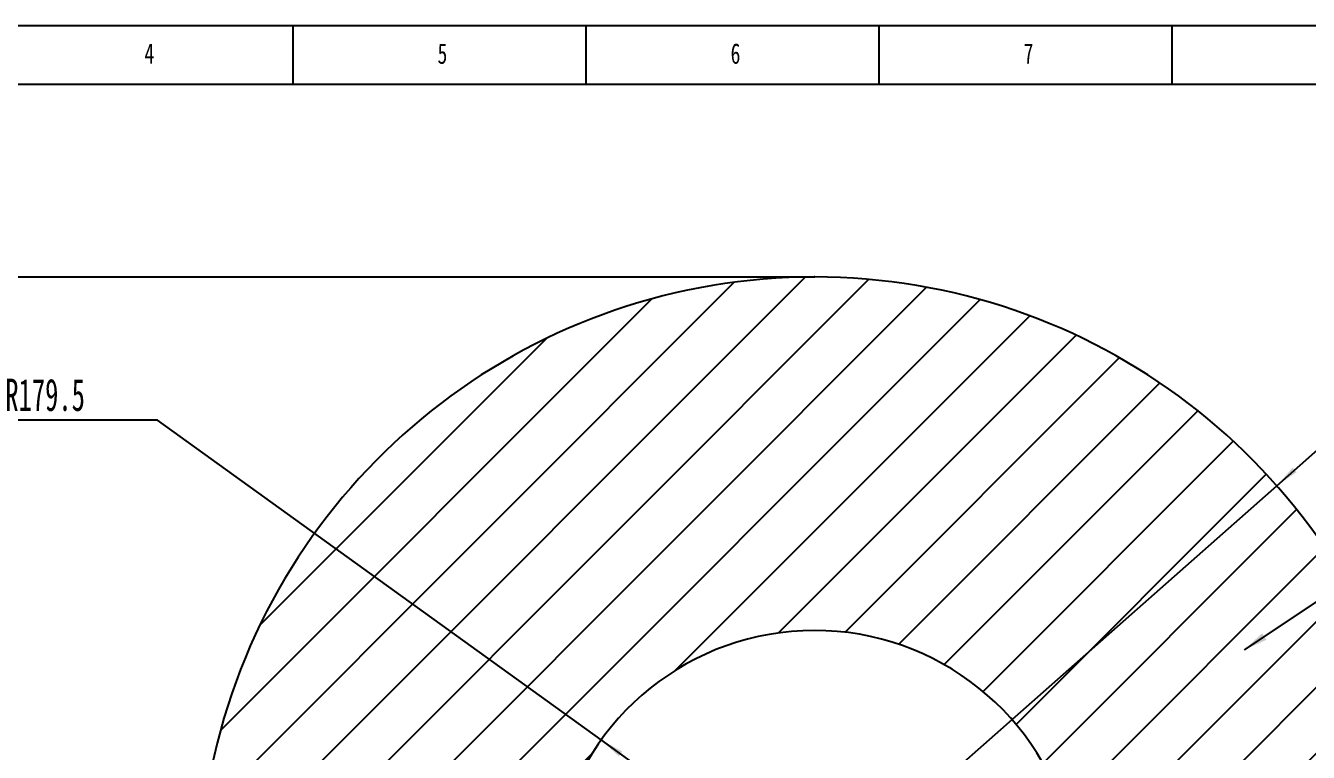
# Model space of a CAD drawing. Header units: millimetres. Extents: x 0 to 841, y 0 to 594.
# Drawn here: x 182.4 to 401.3, y 470.1 to 594 of the extents above; entities that cross this region are included whole.
import ezdxf

# ---------------------------------------------------------------- set-up
doc = ezdxf.new("R2010")
doc.units = ezdxf.units.MM
doc.header["$PDSIZE"] = -1
doc.layers.add('10', color=7, linetype='Continuous')
doc.layers.add('5', color=7, linetype='Continuous')
doc.layers.add('细线层', color=7, linetype='Continuous', lineweight=25)
doc.styles.add('SLDTEXTSTYLE4', font='TXT', dxfattribs={"width": 0.7})
doc.styles.add('SLDTEXTSTYLE5', font='TXT', dxfattribs={"width": 0.605})
doc.dimstyles.new('SLDDIMSTYLE1', dxfattribs={"dimtxt": 5.5, "dimasz": 4.08, "dimexe": 0, "dimexo": 0.0625, "dimgap": 1.375, "dimtad": 0, "dimtih": 1, "dimtoh": 1, "dimdec": 1, "dimlfac": 4, "dimrnd": 1e-09, "dimzin": 12, "dimdsep": 46, "dimtxsty": 'SLDTEXTSTYLE5', "dimsah": 1, "dimcen": 0, "dimadec": 0, "dimazin": 3, "dimtfac": 1, "dimtdec": 1, "dimtofl": 0, "dimtmove": 0, "dimatfit": 3, "dimfxl": 0, "dimfrac": 2, "dimtolj": 1, "dimtzin": 12, "dimarcsym": 0})
doc.dimstyles.new('SLDDIMSTYLE2', dxfattribs={"dimtxt": 5.5, "dimasz": 4.08, "dimexe": 0, "dimexo": 0.0625, "dimgap": 1.375, "dimtad": 0, "dimtih": 1, "dimtoh": 1, "dimdec": 1, "dimlfac": 4, "dimrnd": 1e-09, "dimzin": 12, "dimdsep": 46, "dimtxsty": 'SLDTEXTSTYLE5', "dimsah": 1, "dimcen": 0, "dimadec": 0, "dimazin": 3, "dimtfac": 1, "dimtdec": 1, "dimtofl": 0, "dimtmove": 0, "dimatfit": 3, "dimfxl": 0, "dimfrac": 2, "dimtolj": 1, "dimtzin": 12, "dimarcsym": 0})
doc.dimstyles.new('SLDDIMSTYLE3', dxfattribs={"dimtxt": 5.5, "dimasz": 4.08, "dimexe": 0, "dimexo": 0.0625, "dimgap": 1.375, "dimtad": 2, "dimdec": 0, "dimlfac": 4, "dimrnd": 1e-09, "dimzin": 12, "dimdsep": 46, "dimtxsty": 'SLDTEXTSTYLE5', "dimsah": 1, "dimcen": 0.09, "dimadec": 0, "dimazin": 3, "dimtfac": 1, "dimtdec": 0, "dimtofl": 0, "dimtmove": 0, "dimatfit": 3, "dimfxl": 0, "dimfrac": 2, "dimtolj": 1, "dimtzin": 12, "dimarcsym": 0})
doc.dimstyles.new('SLDDIMSTYLE5', dxfattribs={"dimtxt": 0.18, "dimasz": 4.08, "dimexe": 0, "dimexo": 0.0625, "dimgap": 0, "dimtad": 0, "dimtih": 1, "dimtoh": 1, "dimdec": 0, "dimrnd": 1e-09, "dimzin": 0, "dimdsep": 46, "dimtxsty": 'Standard', "dimsah": 1, "dimcen": 0.09, "dimadec": 0, "dimazin": 0, "dimtfac": 4.08, "dimtdec": 0, "dimtofl": 0, "dimtmove": 0, "dimatfit": 3, "dimfxl": 0, "dimfrac": 2, "dimtolj": 1, "dimtzin": 0, "dimarcsym": 0})

# ---------------------------------------------------------------- blocks, each defined once
blk = doc.blocks.new('_D_1')
at = {"layer": '细线层'}
for p, q in [((204.92, 526.74), (173.93, 526.74)), ((280.62, 472.25), (204.92, 526.74)), ((317.04, 446.04), (280.62, 472.25))]:
    blk.add_line(p, q, dxfattribs=at)
blk.add_solid([(280.62, 472.25), (283.64, 469.46), (284.23, 470.28)], dxfattribs=at)
at = {"layer": '细线层', "char_height": 5.5, "attachment_point": 1, "style": 'SLDTEXTSTYLE5'}
for s, insert in [('S', (173.93, 533.83)), ('R179.5', (178.97, 533.83))]:
    blk.add_mtext(s, dxfattribs=dict(at, insert=insert))
blk = doc.blocks.new('_D_2')
at = {"layer": '细线层'}
for p, q in [((395.88, 515.58), (433.5, 548.77)), ((433.5, 548.77), (464.49, 548.77)), ((317.04, 446.04), (395.88, 515.58))]:
    blk.add_line(p, q, dxfattribs=at)
blk.add_solid([(395.88, 515.58), (399.27, 517.9), (398.6, 518.66)], dxfattribs=at)
at = {"layer": '细线层', "char_height": 5.5, "attachment_point": 1, "style": 'SLDTEXTSTYLE5'}
for s, insert in [('S', (435.09, 555.86)), ('R420.5', (440.13, 555.86))]:
    blk.add_mtext(s, dxfattribs=dict(at, insert=insert))
blk = doc.blocks.new('_D_3')
at = {"layer": '细线层'}
for p, q in [((317.04, 551.16), (132.03, 551.16)), ((134.03, 551.16), (134.03, 348.25)), ((290.28, 348.25), (132.03, 348.25))]:
    blk.add_line(p, q, dxfattribs=at)
for points in [[(134.03, 551.16), (133.52, 547.08), (134.54, 547.08)], [(134.03, 348.25), (134.54, 352.33), (133.52, 352.33)]]:
    blk.add_solid(points, dxfattribs=at)
at = {"layer": '细线层', "insert": (126.94, 444.83), "char_height": 5.5, "attachment_point": 1, "rotation": 90, "style": 'SLDTEXTSTYLE5'}
blk.add_mtext('812', dxfattribs=at)

msp = doc.modelspace()

# ---------------------------------------------------------------- hatches: boundary and pattern name
at = {"layer": '细线层'}
h = msp.add_hatch(dxfattribs=at)
h.set_pattern_fill('ANSI31', color=256, scale=2.5, style=0)
edge = h.paths.add_edge_path(flags=0)
edge.add_line((336.289, 405.501), (336.225, 348.796))
edge.add_arc((343.806, 400.872), 52.625, 261.71786, 300.64689)
edge.add_arc((317.044, 446.039), 105.125, 300.64689, 599.35311)
edge.add_arc((290.282, 400.872), 52.625, 239.35311, 278.28214)
edge.add_line((297.863, 348.796), (297.864, 405.47))
edge.add_arc((317.044, 446.039), 44.875, -64.60462, 244.69701, ccw=False)

# ---------------------------------------------------------------- linework, layer by layer
at = {"layer": '5', "color": 7}
msp.add_line((841, 594), (0, 594), dxfattribs=at)
at = {"layer": '5'}
for p, q in [((228, 594), (228, 584)), ((278, 594), (278, 584)), ((328, 594), (328, 584)), ((378, 594), (378, 584))]:
    msp.add_line(p, q, dxfattribs=at)
at = {"layer": '5', "color": 7, "lineweight": 25}
msp.add_line((831, 584), (25, 584), dxfattribs=at)
at = {"layer": '细线层'}
for radius, start, end in [(105.125, 300.64689, 239.35311), (105.125, 300.64689, 239.35311), (44.875, 295.39538, 244.69701)]:
    msp.add_arc((317.044, 446.039), radius, start, end, dxfattribs=at)
msp.add_point((317.044, 551.164), dxfattribs=at)
msp.add_point((317.044, 551.164), dxfattribs=at)

# ---------------------------------------------------------------- texts
at = {"layer": '10', "char_height": 3.5, "attachment_point": 2, "style": 'SLDTEXTSTYLE4'}
for s, insert in [('4', (203.544, 590.997)), ('5', (253.544, 590.997)), ('6', (303.547, 590.997)), ('7', (353.547, 590.997))]:
    msp.add_mtext(s, dxfattribs=dict(at, insert=insert))

# ---------------------------------------------------------------- dimensions: what is measured, and where the dimension line sits
at = {"layer": '细线层'}
for mpoint, dimstyle, picture, middle in [((395.878, 515.584), 'SLDDIMSTYLE2', '_D_2', (449.788, 552.993)), ((280.621, 472.253), 'SLDDIMSTYLE1', '_D_1', (188.63, 530.956))]:
    dim = msp.add_radius_dim(center=(317.044, 446.039), mpoint=mpoint, text='S<>', dimstyle=dimstyle, dxfattribs=at)
    dim.commit()
    dim.dimension.update_dxf_attribs({"geometry": picture, "text_midpoint": middle, "dimtype": 164})
dim = msp.add_linear_dim(base=(134.032, 348.247), p1=(317.044, 551.164), p2=(290.282, 348.247), angle=90, dimstyle='SLDDIMSTYLE3', dxfattribs=at)
dim.commit()
dim.dimension.update_dxf_attribs({"geometry": '_D_3', "text_midpoint": (134.032, 451.134), "dimtype": 160})

# ---------------------------------------------------------------- leaders
msp.add_leader([(390.358, 487.613), (435.454, 517.52)], dimstyle='SLDDIMSTYLE5', dxfattribs=at)

doc.saveas('drawing.dxf')
